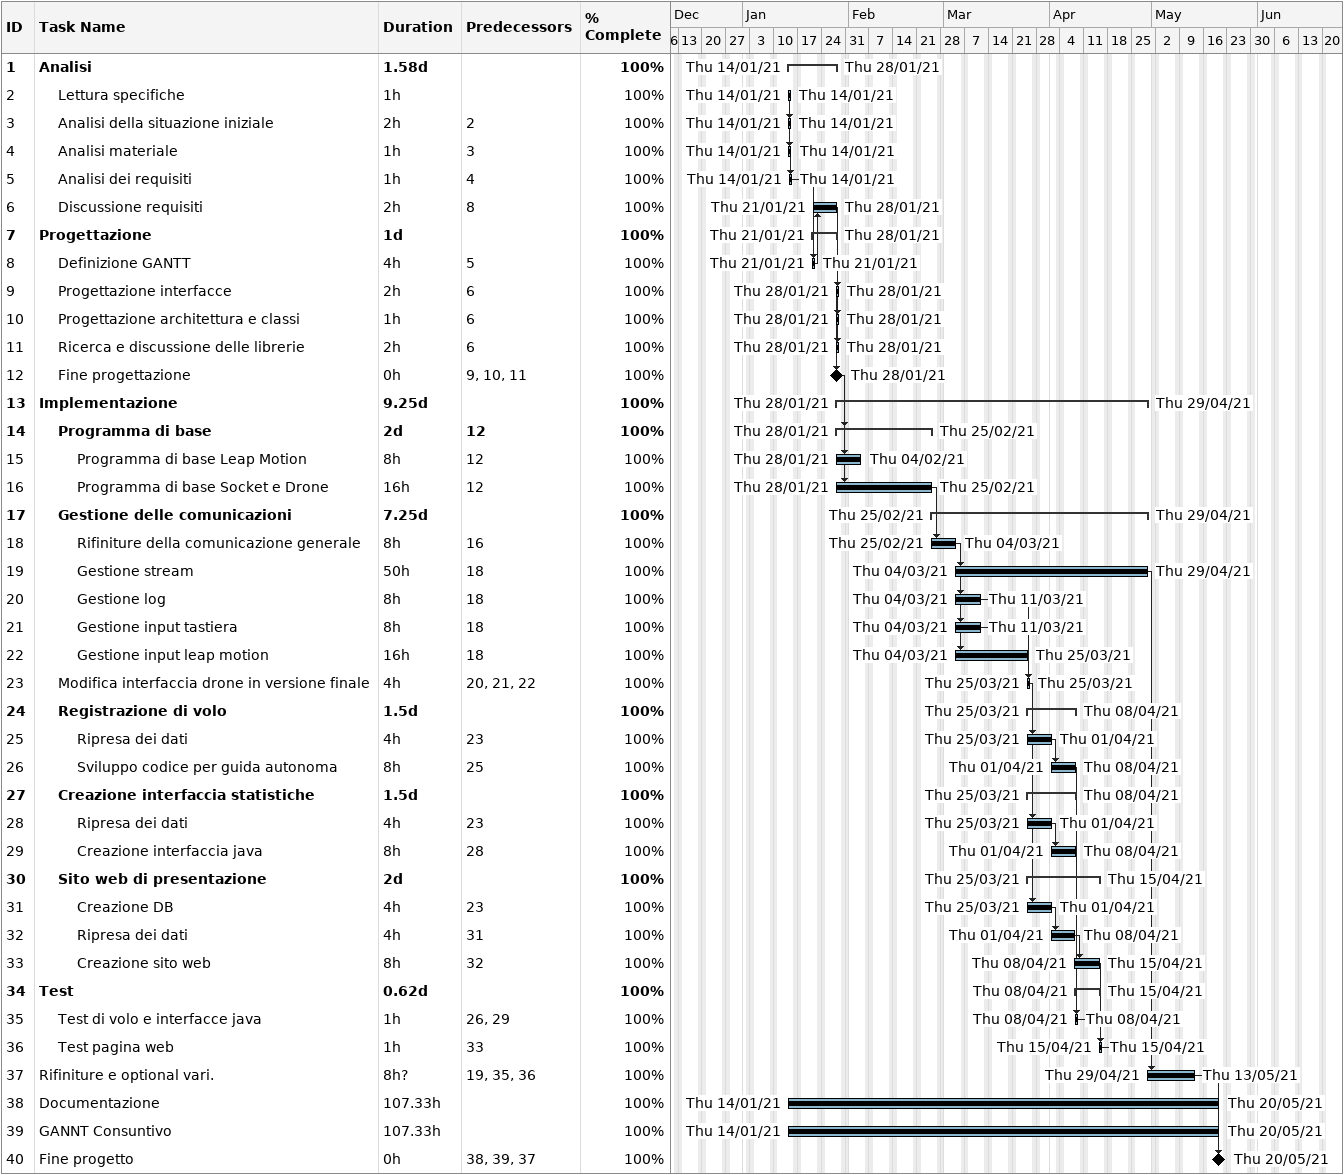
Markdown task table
| ID | Level | Task | Duration | Start | Finish | Predecessors | % complete |
|---|---|---|---|---|---|---|---|
| 1 | 1 | **Analisi** | 1.58d | 2021-01-14 | 2021-01-28 |  | 100 |
| 2 | 2 | Lettura specifiche | 1h | 2021-01-14 | 2021-01-14 |  | 100 |
| 3 | 2 | Analisi della situazione iniziale | 2h | 2021-01-14 | 2021-01-14 | 2 | 100 |
| 4 | 2 | Analisi materiale | 1h | 2021-01-14 | 2021-01-14 | 3 | 100 |
| 5 | 2 | Analisi dei requisiti | 1h | 2021-01-14 | 2021-01-14 | 4 | 100 |
| 6 | 2 | Discussione requisiti | 2h | 2021-01-21 | 2021-01-28 | 8 | 100 |
| 7 | 1 | **Progettazione** | 1d | 2021-01-21 | 2021-01-28 |  | 100 |
| 8 | 2 | Definizione GANTT | 4h | 2021-01-21 | 2021-01-21 | 5 | 100 |
| 9 | 2 | Progettazione interfacce | 2h | 2021-01-28 | 2021-01-28 | 6 | 100 |
| 10 | 2 | Progettazione architettura e classi | 1h | 2021-01-28 | 2021-01-28 | 6 | 100 |
| 11 | 2 | Ricerca e discussione delle librerie | 2h | 2021-01-28 | 2021-01-28 | 6 | 100 |
| 12 | 2 | Fine progettazione | 0h | 2021-01-28 | 2021-01-28 | 9, 10, 11 | 100 |
| 13 | 1 | **Implementazione** | 9.25d | 2021-01-28 | 2021-04-29 |  | 100 |
| 14 | 2 | **Programma di base** | 2d | 2021-01-28 | 2021-02-25 | 12 | 100 |
| 15 | 3 | Programma di base Leap Motion | 8h | 2021-01-28 | 2021-02-04 | 12 | 100 |
| 16 | 3 | Programma di base Socket e Drone | 16h | 2021-01-28 | 2021-02-25 | 12 | 100 |
| 17 | 2 | **Gestione delle comunicazioni** | 7.25d | 2021-02-25 | 2021-04-29 |  | 100 |
| 18 | 3 | Rifiniture della comunicazione generale | 8h | 2021-02-25 | 2021-03-04 | 16 | 100 |
| 19 | 3 | Gestione stream | 50h | 2021-03-04 | 2021-04-29 | 18 | 100 |
| 20 | 3 | Gestione log | 8h | 2021-03-04 | 2021-03-11 | 18 | 100 |
| 21 | 3 | Gestione input tastiera | 8h | 2021-03-04 | 2021-03-11 | 18 | 100 |
| 22 | 3 | Gestione input leap motion | 16h | 2021-03-04 | 2021-03-25 | 18 | 100 |
| 23 | 2 | Modifica interfaccia drone in versione finale | 4h | 2021-03-25 | 2021-03-25 | 20, 21, 22 | 100 |
| 24 | 2 | **Registrazione di volo** | 1.5d | 2021-03-25 | 2021-04-08 |  | 100 |
| 25 | 3 | Ripresa dei dati | 4h | 2021-03-25 | 2021-04-01 | 23 | 100 |
| 26 | 3 | Sviluppo codice per guida autonoma | 8h | 2021-04-01 | 2021-04-08 | 25 | 100 |
| 27 | 2 | **Creazione interfaccia statistiche** | 1.5d | 2021-03-25 | 2021-04-08 |  | 100 |
| 28 | 3 | Ripresa dei dati | 4h | 2021-03-25 | 2021-04-01 | 23 | 100 |
| 29 | 3 | Creazione interfaccia java | 8h | 2021-04-01 | 2021-04-08 | 28 | 100 |
| 30 | 2 | **Sito web di presentazione** | 2d | 2021-03-25 | 2021-04-15 |  | 100 |
| 31 | 3 | Creazione DB | 4h | 2021-03-25 | 2021-04-01 | 23 | 100 |
| 32 | 3 | Ripresa dei dati | 4h | 2021-04-01 | 2021-04-08 | 31 | 100 |
| 33 | 3 | Creazione sito web | 8h | 2021-04-08 | 2021-04-15 | 32 | 100 |
| 34 | 1 | **Test** | 0.62d | 2021-04-08 | 2021-04-15 |  | 100 |
| 35 | 2 | Test di volo e interfacce java | 1h | 2021-04-08 | 2021-04-08 | 26, 29 | 100 |
| 36 | 2 | Test pagina web | 1h | 2021-04-15 | 2021-04-15 | 33 | 100 |
| 37 | 1 | Rifiniture e optional vari. | 8h? | 2021-04-29 | 2021-05-13 | 19, 35, 36 | 100 |
| 38 | 1 | Documentazione | 107.33h | 2021-01-14 | 2021-05-20 |  | 100 |
| 39 | 1 | GANNT Consuntivo | 107.33h | 2021-01-14 | 2021-05-20 |  | 100 |
| 40 | 1 | Fine progetto | 0h | 2021-05-20 | 2021-05-20 | 38, 39, 37 | 100 |
